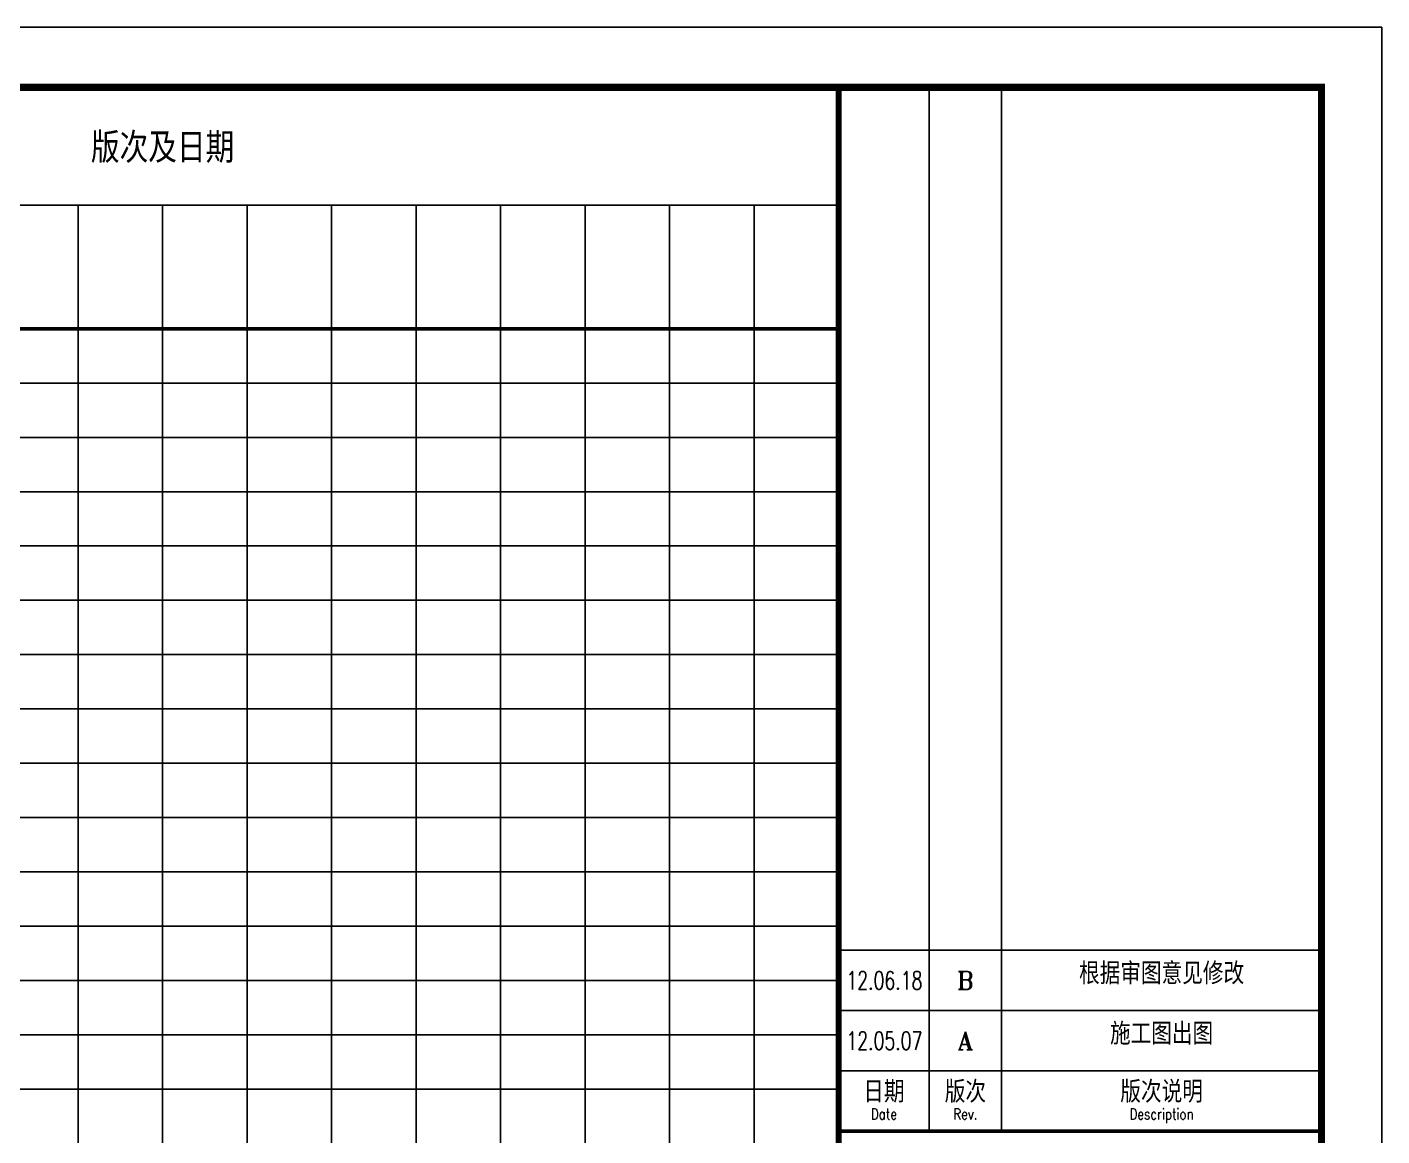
# Model space of a CAD drawing. Extents: x -336391 to 664021, y -458009 to -178412.
# Drawn here: x -134353 to -111908, y -321707 to -303329 of the extents above; entities that cross this region are included whole.
import ezdxf
from ezdxf.enums import TextEntityAlignment as Align

# ---------------------------------------------------------------- set-up
doc = ezdxf.new("R2010")
doc.units = 0
doc.header["$LTSCALE"] = 1000
doc.header["$MEASUREMENT"] = 0
doc.layers.get('0').update_dxf_attribs({"linetype": 'CONTINUOUS'})
doc.layers.add('图框', color=7, linetype='CONTINUOUS')
doc.styles.add('TKZ1_tjhts.shx', font='tjromant.shx', dxfattribs={"bigfont": 'tjhts.shx'})
doc.styles.add('TKZ2_tjkts.shx', font='tjromant.shx', dxfattribs={"bigfont": 'tjkts.shx'})

msp = doc.modelspace()

# ---------------------------------------------------------------- linework, layer by layer
for p, q in [((-119407.7, -304329.4), (-119407.7, -321629.4)), ((-118207.7, -304329.4), (-118207.7, -321629.4)), ((-143307.7, -306279.4), (-120907.7, -306279.4)), ((-133507.7, -306279.4), (-133507.7, -346129.4)), ((-132107.7, -306279.4), (-132107.7, -346129.4)), ((-130707.7, -306279.4), (-130707.7, -346129.4)), ((-129307.7, -306279.4), (-129307.7, -346129.4)), ((-127907.7, -306279.4), (-127907.7, -346129.4)), ((-126507.7, -306279.4), (-126507.7, -346129.4)), ((-125107.7, -306279.4), (-125107.7, -346129.4)), ((-123707.7, -306279.4), (-123707.7, -346129.4)), ((-122307.7, -306279.4), (-122307.7, -346129.4)), ((-156607.7, -308329.4), (-120907.7, -308329.4)), ((-156607.7, -309229.4), (-120907.7, -309229.4)), ((-156607.7, -310129.4), (-120907.7, -310129.4)), ((-156607.7, -311029.4), (-120907.7, -311029.4)), ((-156607.7, -311929.4), (-120907.7, -311929.4)), ((-156607.7, -312829.4), (-120907.7, -312829.4)), ((-156607.7, -313729.4), (-120907.7, -313729.4)), ((-156607.7, -314629.4), (-120907.7, -314629.4)), ((-156607.7, -315529.4), (-120907.7, -315529.4)), ((-156607.7, -316429.4), (-120907.7, -316429.4)), ((-156607.7, -317329.4), (-120907.7, -317329.4)), ((-156607.7, -318229.4), (-120907.7, -318229.4)), ((-156607.7, -319129.4), (-120907.7, -319129.4)), ((-156607.7, -320029.4), (-120907.7, -320029.4)), ((-120907.7, -320629.4), (-119707.7, -320629.4)), ((-120907.7, -320629.4), (-112907.7, -320629.4)), ((-156607.7, -320929.4), (-120907.7, -320929.4)), ((-120907.7, -321629.4), (-112907.7, -321629.4))]:
    msp.add_line(p, q)
for points, const_width in [([(-120907.7, -304329.4), (-120907.7, -361729.4)], 100), ([(-120907.7, -308329.4), (-156607.7, -308329.4)], 60), ([(-120907.7, -321629.4), (-112907.7, -321629.4)], 60)]:
    msp.add_lwpolyline(points, dxfattribs=dict(const_width=const_width))
at = {"layer": '图框'}
for p, q in [((-111907.7, -303329.4), (-196007.7, -303329.4)), ((-111907.7, -362729.4), (-111907.7, -303329.4)), ((-120907.7, -318629.4), (-112907.7, -318629.4)), ((-120907.7, -319629.4), (-112907.7, -319629.4))]:
    msp.add_line(p, q, dxfattribs=at)
at = {"layer": '图框', "const_width": 120}
msp.add_lwpolyline([(-112907.7, -304329.4), (-193507.7, -304329.4), (-193507.7, -361729.4), (-112907.7, -361729.4)], close=True, dxfattribs=at)

# ---------------------------------------------------------------- texts
at = {"style": 'TKZ2_tjkts.shx'}
msp.add_text('版次及日期', height=500, dxfattribs=at).set_placement((-132107.7, -305304.4), align=Align.MIDDLE)
for s, p in [('日期', (-120157.7, -320974.7)), ('版次', (-118807.7, -320974.7)), ('版次说明', (-115557.7, -320974.7))]:
    msp.add_text(s, height=360, dxfattribs=at).set_placement(p, align=Align.MIDDLE_CENTER)
at = {"style": 'TKZ2_tjkts.shx', "width": 0.8}
for s, p in [('Date', (-120157.7, -321344.6)), ('Rev.', (-118807.7, -321344.6)), ('Description', (-115557.7, -321344.6))]:
    msp.add_text(s, height=180, dxfattribs=at).set_placement(p, align=Align.MIDDLE_CENTER)
at = {"layer": '图框', "style": 'TKZ1_tjhts.shx'}
for s, height, p in [('根据审图意见修改', 360, (-115557.7, -319013.6)), ('B', 300, (-118807.7, -319129.4)), ('施工图出图', 360, (-115557.7, -320013.6)), ('A', 300, (-118807.7, -320129.4))]:
    msp.add_text(s, height=height, dxfattribs=at).set_placement(p, align=Align.MIDDLE_CENTER)
at = {"layer": '图框', "style": 'TKZ1_tjhts.shx', "width": 0.7}
for s, p in [('12.06.18', (-120149.8, -319129.4)), ('12.05.07', (-120149.8, -320129.4))]:
    msp.add_text(s, height=300, dxfattribs=at).set_placement(p, align=Align.MIDDLE_CENTER)

doc.saveas('drawing.dxf')
